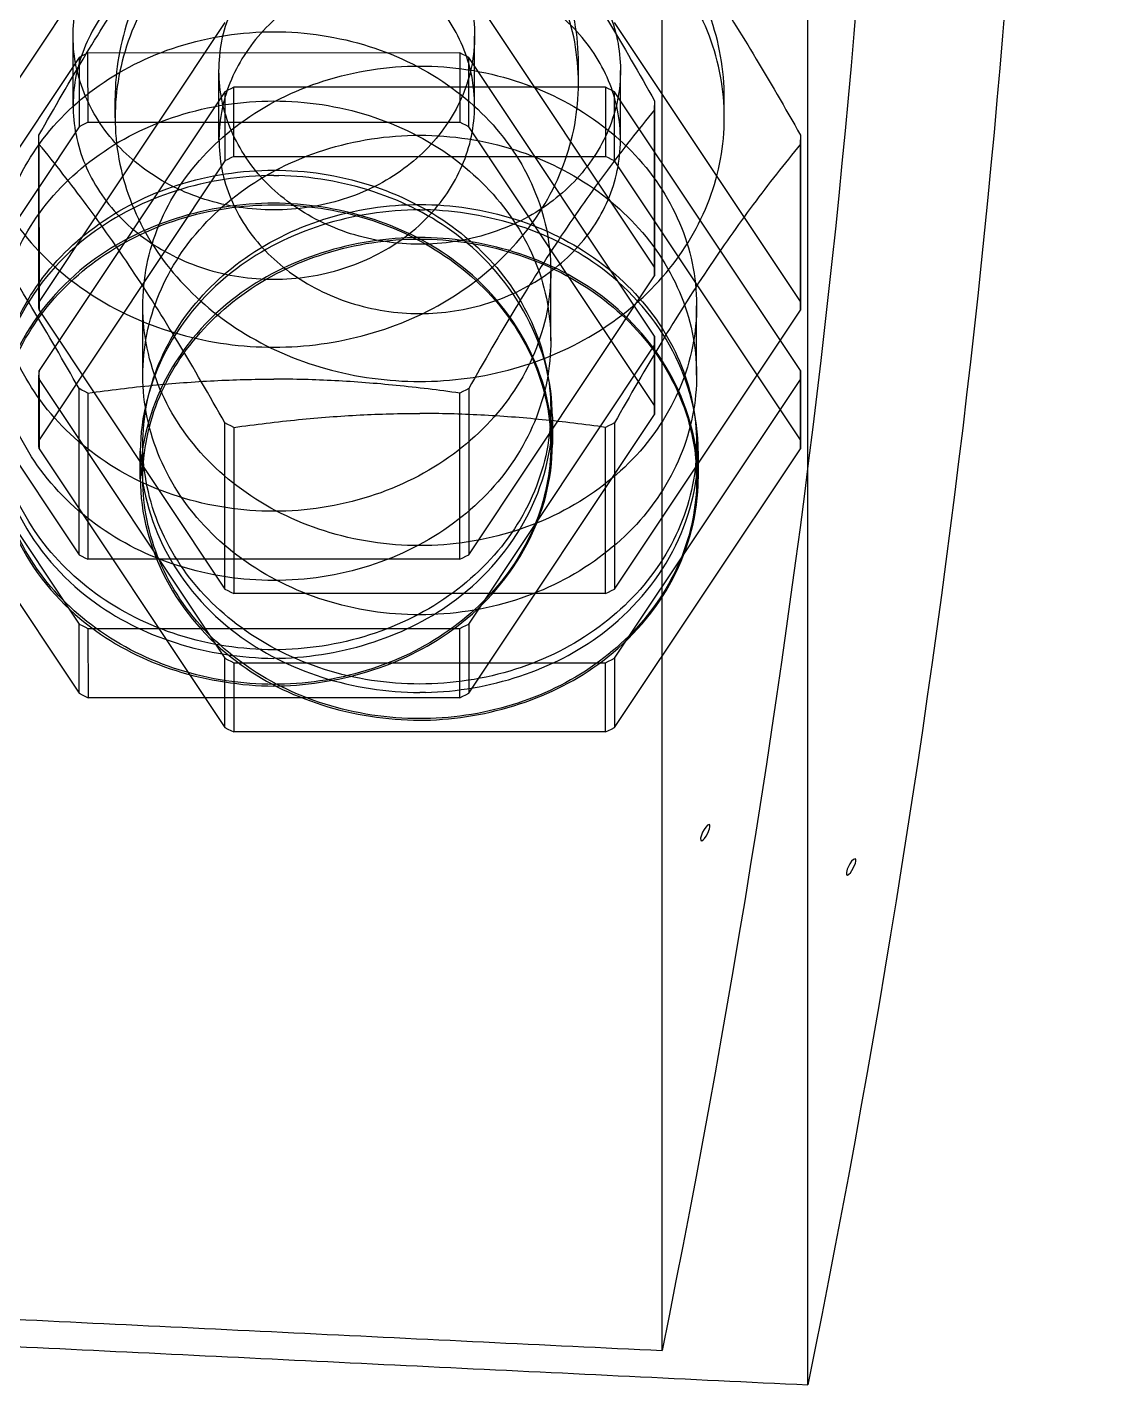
# Model space of a CAD drawing. Header units: millimetres. Extents: x -69706 to 52883, y -6882 to 68885.
# Drawn here: x 7053.93 to 7093.03, y 25113.36 to 25162.39 of the extents above; entities that cross this region are included whole.
import ezdxf

# ---------------------------------------------------------------- set-up
doc = ezdxf.new("R2010")
doc.units = ezdxf.units.MM
doc.layers.add('ac-SB', color=7, linetype='Continuous', lineweight=13)

# ---------------------------------------------------------------- blocks, each defined once
blk = doc.blocks.new('A$C15852BBE')
at = {"layer": 'ac-SB', "lineweight": -3}
for p, q in [((6097.192, 2092.158), (6097.19, 1964.093)), ((6102.459, 2090.919), (6102.457, 1962.854)), ((6095.478, 2073.312), (6095.463, 2073.24)), ((6095.541, 2073.471), (6095.478, 2073.312)), ((6095.601, 2073.578), (6095.541, 2073.471)), ((6095.66, 2073.662), (6095.601, 2073.578)), ((6095.613, 2073.25), (6095.675, 2073.339)), ((6095.711, 2073.716), (6095.66, 2073.662)), ((6095.675, 2073.339), (6095.727, 2073.435)), ((6095.757, 2073.745), (6095.711, 2073.716)), ((6095.727, 2073.435), (6095.771, 2073.538)), ((6095.793, 2073.736), (6095.757, 2073.745)), ((6095.771, 2073.538), (6095.802, 2073.656)), ((6095.802, 2073.656), (6095.793, 2073.736)), ((6095.463, 2073.24), (6095.464, 2073.183)), ((6095.464, 2073.183), (6095.479, 2073.158)), ((6095.479, 2073.158), (6095.548, 2073.18)), ((6095.548, 2073.18), (6095.613, 2073.25)), ((6100.868, 2072.339), (6100.808, 2072.232)), ((6100.927, 2072.423), (6100.868, 2072.339)), ((6100.978, 2072.477), (6100.927, 2072.423)), ((6101.024, 2072.506), (6100.978, 2072.477)), ((6100.994, 2072.196), (6101.038, 2072.3)), ((6101.06, 2072.497), (6101.024, 2072.506)), ((6101.038, 2072.3), (6101.069, 2072.417)), ((6101.069, 2072.417), (6101.06, 2072.497)), ((6100.745, 2072.073), (6100.73, 2072.001)), ((6100.73, 2072.001), (6100.731, 2071.944)), ((6100.731, 2071.944), (6100.746, 2071.919)), ((6100.808, 2072.232), (6100.745, 2072.073)), ((6100.746, 2071.919), (6100.815, 2071.941)), ((6100.815, 2071.941), (6100.88, 2072.011)), ((6100.88, 2072.011), (6100.942, 2072.1)), ((6100.942, 2072.1), (6100.994, 2072.196)), ((6104.175, 2068.417), (6097.462, 2058.348)), ((6104.282, 2068.472), (6104.175, 2068.417)), ((6104.175, 2065.917), (6104.175, 2068.417)), ((6104.389, 2068.526), (6104.282, 2068.472)), ((6104.498, 2068.579), (6104.389, 2068.526)), ((6104.498, 2068.579), (6104.498, 2066.079)), ((6104.498, 2068.579), (6117.923, 2068.579)), ((6118.032, 2068.526), (6117.923, 2068.579)), ((6117.923, 2066.079), (6117.923, 2068.579)), ((6118.139, 2068.472), (6118.032, 2068.526)), ((6118.246, 2068.418), (6118.139, 2068.472)), ((6124.959, 2058.348), (6118.246, 2068.418)), ((6118.246, 2068.418), (6118.246, 2065.918)), ((6111.212, 2068.158), (6111.038, 2068.156)), ((6111.04, 2068.096), (6111.097, 2068.096)), ((6111.097, 2068.096), (6111.154, 2068.097)), ((6111.154, 2068.097), (6111.211, 2068.097)), ((6109.442, 2067.179), (6102.729, 2057.109)), ((6109.549, 2067.233), (6109.442, 2067.179)), ((6109.442, 2064.679), (6109.442, 2067.179)), ((6109.656, 2067.287), (6109.549, 2067.233)), ((6109.765, 2067.34), (6109.656, 2067.287)), ((6109.765, 2067.34), (6109.765, 2064.84)), ((6109.765, 2067.34), (6123.19, 2067.34)), ((6111.003, 2067.155), (6111.212, 2067.158)), ((6116.479, 2066.919), (6116.305, 2066.917)), ((6123.299, 2067.287), (6123.19, 2067.34)), ((6123.191, 2064.84), (6123.19, 2067.34)), ((6123.406, 2067.233), (6123.299, 2067.287)), ((6123.513, 2067.179), (6123.406, 2067.233)), ((6130.226, 2057.109), (6123.513, 2067.179)), ((6123.513, 2067.179), (6123.514, 2064.679)), ((6116.307, 2066.857), (6116.364, 2066.857)), ((6116.364, 2066.857), (6116.421, 2066.858)), ((6116.421, 2066.858), (6116.478, 2066.858)), ((6104.175, 2065.917), (6097.462, 2055.848)), ((6104.282, 2065.972), (6104.175, 2065.917)), ((6104.39, 2066.026), (6104.282, 2065.972)), ((6104.498, 2066.079), (6104.39, 2066.026)), ((6117.923, 2066.079), (6104.498, 2066.079)), ((6116.27, 2065.916), (6116.479, 2065.919)), ((6118.032, 2066.026), (6117.923, 2066.079)), ((6118.139, 2065.972), (6118.032, 2066.026)), ((6118.246, 2065.918), (6118.139, 2065.972)), ((6124.959, 2055.848), (6118.246, 2065.918)), ((6109.442, 2064.679), (6102.729, 2054.609)), ((6109.549, 2064.733), (6109.442, 2064.679)), ((6109.657, 2064.787), (6109.549, 2064.733)), ((6109.765, 2064.84), (6109.657, 2064.787)), ((6123.191, 2064.84), (6109.765, 2064.84)), ((6123.299, 2064.787), (6123.191, 2064.84)), ((6123.406, 2064.733), (6123.299, 2064.787)), ((6123.514, 2064.679), (6123.406, 2064.733)), ((6130.226, 2054.609), (6123.514, 2064.679)), ((6104.282, 2063.472), (6104.175, 2063.417)), ((6104.39, 2063.526), (6104.282, 2063.472)), ((6104.498, 2063.579), (6104.39, 2063.526)), ((6104.498, 2063.579), (6117.924, 2063.579)), ((6104.498, 2063.579), (6104.498, 2057.579)), ((6118.032, 2063.526), (6117.924, 2063.579)), ((6117.924, 2057.579), (6117.924, 2063.579)), ((6118.139, 2063.472), (6118.032, 2063.526)), ((6118.247, 2063.418), (6118.139, 2063.472)), ((6104.175, 2063.417), (6097.462, 2053.348)), ((6104.175, 2057.417), (6104.175, 2063.417)), ((6124.959, 2053.348), (6118.247, 2063.418)), ((6118.247, 2063.418), (6118.247, 2057.418)), ((6109.442, 2062.179), (6102.729, 2052.109)), ((6109.549, 2062.233), (6109.442, 2062.179)), ((6109.442, 2056.179), (6109.442, 2062.179)), ((6109.657, 2062.287), (6109.549, 2062.233)), ((6109.765, 2062.34), (6109.657, 2062.287)), ((6109.765, 2062.34), (6123.191, 2062.34)), ((6109.765, 2062.34), (6109.765, 2056.34)), ((6123.299, 2062.287), (6123.191, 2062.34)), ((6123.191, 2056.34), (6123.191, 2062.34)), ((6123.407, 2062.233), (6123.299, 2062.287)), ((6123.514, 2062.179), (6123.407, 2062.233)), ((6130.226, 2052.109), (6123.514, 2062.179)), ((6123.514, 2062.179), (6123.514, 2056.179)), ((6101.151, 2058.436), (6101.151, 2059.436)), ((6101.21, 2059.436), (6101.211, 2058.186)), ((6121.21, 2059.437), (6121.211, 2058.187)), ((6121.301, 2059.437), (6121.301, 2058.437)), ((6097.461, 2058.24), (6097.462, 2058.348)), ((6097.461, 2058.133), (6097.461, 2058.24)), ((6097.461, 2058.186), (6097.461, 2055.686)), ((6097.462, 2058.025), (6097.461, 2058.133)), ((6097.462, 2058.348), (6097.462, 2055.848)), ((6106.418, 2057.197), (6106.418, 2058.197)), ((6106.478, 2058.197), (6106.478, 2056.947)), ((6124.959, 2055.848), (6124.959, 2058.348)), ((6124.959, 2058.348), (6124.96, 2058.241)), ((6124.96, 2058.133), (6124.959, 2058.025)), ((6124.96, 2058.241), (6124.96, 2058.133)), ((6124.961, 2058.187), (6124.961, 2055.687)), ((6097.462, 2058.025), (6104.175, 2047.956)), ((6097.462, 2055.525), (6097.462, 2058.025)), ((6104.39, 2057.526), (6104.498, 2057.579)), ((6117.924, 2057.579), (6118.032, 2057.526)), ((6118.246, 2047.956), (6124.959, 2058.025)), ((6124.959, 2058.025), (6124.959, 2055.525)), ((6102.728, 2057.002), (6102.729, 2057.109)), ((6102.729, 2057.109), (6102.729, 2054.609)), ((6104.175, 2057.417), (6104.282, 2057.472)), ((6104.282, 2057.472), (6104.39, 2057.526)), ((6118.032, 2057.526), (6118.14, 2057.472)), ((6118.14, 2057.472), (6118.247, 2057.418)), ((6102.728, 2056.894), (6102.728, 2057.002)), ((6102.728, 2056.947), (6102.728, 2054.447)), ((6102.729, 2056.786), (6102.728, 2056.894)), ((6102.729, 2056.786), (6109.442, 2046.717)), ((6102.729, 2054.286), (6102.729, 2056.786)), ((6123.513, 2046.717), (6130.226, 2056.786)), ((6109.442, 2056.179), (6109.549, 2056.233)), ((6109.549, 2056.233), (6109.657, 2056.287)), ((6109.657, 2056.287), (6109.765, 2056.34)), ((6123.191, 2056.34), (6123.299, 2056.287)), ((6123.299, 2056.287), (6123.407, 2056.233)), ((6123.407, 2056.233), (6123.514, 2056.179)), ((6097.462, 2055.848), (6097.461, 2055.74)), ((6097.461, 2055.74), (6097.461, 2055.633)), ((6097.461, 2055.633), (6097.462, 2055.525)), ((6101.211, 2055.686), (6101.211, 2053.186)), ((6121.211, 2055.687), (6121.211, 2053.187)), ((6124.96, 2055.741), (6124.959, 2055.848)), ((6124.959, 2055.525), (6124.96, 2055.633)), ((6124.96, 2055.633), (6124.96, 2055.741)), ((6097.462, 2055.525), (6104.175, 2045.456)), ((6118.246, 2045.456), (6124.959, 2055.525)), ((6102.729, 2054.609), (6102.728, 2054.502)), ((6102.728, 2054.502), (6102.728, 2054.394)), ((6102.728, 2054.394), (6102.729, 2054.286)), ((6102.729, 2054.286), (6109.442, 2044.217)), ((6106.478, 2054.447), (6106.478, 2051.947)), ((6123.514, 2044.217), (6130.226, 2054.286)), ((6097.461, 2053.24), (6097.462, 2053.348)), ((6097.461, 2053.133), (6097.461, 2053.24)), ((6097.461, 2053.186), (6097.461, 2047.186)), ((6097.462, 2053.348), (6097.462, 2047.348)), ((6124.96, 2047.348), (6124.959, 2053.348)), ((6124.959, 2053.348), (6124.961, 2053.241)), ((6124.961, 2053.241), (6124.961, 2053.133)), ((6124.961, 2053.187), (6124.961, 2047.187)), ((6097.462, 2053.025), (6097.461, 2053.133)), ((6097.462, 2053.025), (6104.175, 2042.956)), ((6097.462, 2047.025), (6097.462, 2053.025)), ((6118.247, 2042.956), (6124.959, 2053.025)), ((6124.961, 2053.133), (6124.959, 2053.025)), ((6124.959, 2053.025), (6124.96, 2047.025)), ((6102.728, 2052.002), (6102.729, 2052.109)), ((6102.728, 2051.894), (6102.728, 2052.002)), ((6102.728, 2051.947), (6102.728, 2045.947)), ((6102.729, 2051.786), (6102.728, 2051.894)), ((6102.729, 2052.109), (6102.729, 2046.109)), ((6102.729, 2051.786), (6109.442, 2041.717)), ((6102.729, 2045.786), (6102.729, 2051.786)), ((6123.514, 2041.717), (6130.226, 2051.786)), ((6111.009, 2050.718), (6111.212, 2050.715)), ((6111.077, 2050.777), (6111.011, 2050.778)), ((6111.144, 2050.777), (6111.077, 2050.777)), ((6111.21, 2050.776), (6111.144, 2050.777)), ((6111.212, 2049.715), (6111.033, 2049.718)), ((6116.276, 2049.479), (6116.479, 2049.476)), ((6116.344, 2049.538), (6116.278, 2049.539)), ((6116.411, 2049.538), (6116.344, 2049.538)), ((6116.478, 2049.538), (6116.411, 2049.538)), ((6116.479, 2048.476), (6116.3, 2048.479)), ((6104.175, 2047.956), (6104.175, 2045.456)), ((6104.175, 2047.956), (6104.282, 2047.901)), ((6104.282, 2047.901), (6104.389, 2047.847)), ((6104.389, 2047.847), (6104.498, 2047.794)), ((6117.923, 2047.794), (6104.498, 2047.794)), ((6104.498, 2045.294), (6104.498, 2047.794)), ((6117.923, 2047.794), (6118.032, 2047.847)), ((6117.923, 2047.794), (6117.923, 2045.294)), ((6118.032, 2047.847), (6118.139, 2047.901)), ((6118.139, 2047.901), (6118.246, 2047.956)), ((6118.246, 2045.456), (6118.246, 2047.956)), ((6097.461, 2047.24), (6097.462, 2047.348)), ((6124.96, 2047.348), (6124.961, 2047.241)), ((6097.461, 2047.133), (6097.461, 2047.24)), ((6097.462, 2047.025), (6097.461, 2047.133)), ((6103.961, 2047.186), (6103.961, 2044.686)), ((6118.461, 2047.187), (6118.461, 2044.687)), ((6124.961, 2047.133), (6124.96, 2047.025)), ((6124.961, 2047.241), (6124.961, 2047.133)), ((6100.211, 2046.392), (6100.211, 2045.686)), ((6109.442, 2046.717), (6109.442, 2044.217)), ((6109.442, 2046.717), (6109.549, 2046.662)), ((6109.549, 2046.662), (6109.656, 2046.608)), ((6109.656, 2046.608), (6109.765, 2046.555)), ((6123.19, 2046.556), (6109.765, 2046.555)), ((6109.765, 2044.055), (6109.765, 2046.555)), ((6122.211, 2046.393), (6122.211, 2045.687)), ((6123.19, 2046.556), (6123.299, 2046.609)), ((6123.19, 2046.556), (6123.191, 2044.056)), ((6123.299, 2046.609), (6123.406, 2046.662)), ((6123.406, 2046.662), (6123.513, 2046.717)), ((6123.514, 2044.217), (6123.513, 2046.717)), ((6102.728, 2046.002), (6102.729, 2046.109)), ((6102.728, 2045.894), (6102.728, 2046.002)), ((6102.729, 2045.786), (6102.728, 2045.894)), ((6109.228, 2045.948), (6109.228, 2043.448)), ((6123.728, 2045.948), (6123.728, 2043.448)), ((6104.175, 2045.456), (6104.282, 2045.401)), ((6104.282, 2045.401), (6104.39, 2045.347)), ((6104.39, 2045.347), (6104.498, 2045.294)), ((6117.923, 2045.294), (6118.032, 2045.347)), ((6118.032, 2045.347), (6118.139, 2045.401)), ((6118.139, 2045.401), (6118.246, 2045.456)), ((6104.498, 2045.294), (6117.923, 2045.294)), ((6105.478, 2045.154), (6105.478, 2044.447)), ((6109.442, 2044.217), (6109.549, 2044.162)), ((6109.549, 2044.162), (6109.657, 2044.108)), ((6109.657, 2044.108), (6109.765, 2044.055)), ((6109.765, 2044.055), (6123.191, 2044.056)), ((6123.191, 2044.056), (6123.299, 2044.109)), ((6123.299, 2044.109), (6123.406, 2044.162)), ((6123.406, 2044.162), (6123.514, 2044.217))]:
    blk.add_line(p, q, dxfattribs=at)
at = {"layer": 'ac-SB', "lineweight": -3, "extrusion": (0, 0, -1)}
for centre in [(6137.398, 2083.359), (6142.665, 2082.12)]:
    blk.add_ellipse(centre, major_axis=(26.709, 132.676), ratio=0.304067, start_param=3.537759, end_param=4.717496, dxfattribs=at)
at = {"layer": 'ac-SB', "lineweight": -3}
for points, knots in [([(6135.91, 2090.282), (6131.605, 2090.493), (6122.998, 2090.91), (6110.092, 2091.535), (6101.49, 2091.952), (6097.191, 2092.158)], [0, 0, 0, 0, 0.333558, 0.66688, 1, 1, 1, 1]), ([(6141.177, 2089.043), (6136.872, 2089.254), (6128.265, 2089.671), (6115.359, 2090.296), (6106.757, 2090.713), (6102.458, 2090.919)], [0, 0, 0, 0, 0.333558, 0.66688, 1, 1, 1, 1]), ([(6111.038, 2068.156), (6109.884, 2068.125), (6107.585, 2067.744), (6104.329, 2066.104), (6101.844, 2063.245), (6100.813, 2059.437), (6101.844, 2055.629), (6104.326, 2052.773), (6107.572, 2051.135), (6109.86, 2050.751), (6111.009, 2050.718)], [0, 0, 0, 0, 0.120286, 0.236772, 0.371794, 0.500497, 0.629199, 0.764219, 0.880218, 1, 1, 1, 1]), ([(6111.011, 2050.778), (6109.872, 2050.798), (6107.618, 2051.171), (6104.628, 2052.69), (6102.377, 2055.016), (6101.16, 2057.903), (6101.165, 2060.996), (6102.392, 2063.879), (6104.65, 2066.199), (6107.645, 2067.711), (6109.901, 2068.079), (6111.04, 2068.096)], [0, 0, 0, 0, 0.118491, 0.233563, 0.343369, 0.448388, 0.551477, 0.656529, 0.766381, 0.881492, 1, 1, 1, 1]), ([(6111.211, 2068.097), (6112.364, 2068.097), (6114.654, 2067.754), (6117.703, 2066.253), (6120.008, 2063.92), (6121.259, 2061.003), (6121.259, 2057.871), (6120.008, 2054.954), (6117.703, 2052.62), (6114.654, 2051.12), (6112.364, 2050.776), (6111.21, 2050.776)], [0, 0, 0, 0, 0.118473, 0.233633, 0.343499, 0.44849, 0.551493, 0.656484, 0.766351, 0.881512, 1, 1, 1, 1]), ([(6111.212, 2050.715), (6112.397, 2050.726), (6114.766, 2051.087), (6118.094, 2052.739), (6120.606, 2055.622), (6121.641, 2059.437), (6120.606, 2063.251), (6118.094, 2066.135), (6114.766, 2067.786), (6112.397, 2068.147), (6111.212, 2068.158)], [0, 0, 0, 0, 0.121761, 0.239688, 0.372971, 0.500001, 0.627031, 0.760313, 0.878239, 1, 1, 1, 1]), ([(6111.003, 2067.155), (6109.855, 2067.121), (6107.569, 2066.737), (6104.325, 2065.1), (6101.844, 2062.245), (6100.813, 2058.437), (6101.844, 2054.629), (6104.329, 2051.77), (6107.583, 2050.13), (6109.88, 2049.749), (6111.033, 2049.718)], [0, 0, 0, 0, 0.119726, 0.235671, 0.370743, 0.499493, 0.628243, 0.763314, 0.879758, 1, 1, 1, 1]), ([(6116.305, 2066.917), (6115.151, 2066.886), (6112.852, 2066.505), (6109.596, 2064.865), (6107.111, 2062.006), (6106.08, 2058.198), (6107.111, 2054.39), (6109.593, 2051.534), (6112.839, 2049.896), (6115.127, 2049.513), (6116.276, 2049.479)], [0, 0, 0, 0, 0.120286, 0.236772, 0.371794, 0.500497, 0.629199, 0.764219, 0.880218, 1, 1, 1, 1]), ([(6111.212, 2049.715), (6112.397, 2049.726), (6114.766, 2050.087), (6118.094, 2051.739), (6120.606, 2054.622), (6121.641, 2058.437), (6120.606, 2062.251), (6118.094, 2065.135), (6114.766, 2066.786), (6112.397, 2067.147), (6111.212, 2067.158)], [0, 0, 0, 0, 0.121761, 0.239688, 0.372971, 0.500001, 0.627031, 0.760313, 0.878239, 1, 1, 1, 1]), ([(6116.479, 2049.476), (6117.664, 2049.487), (6120.033, 2049.848), (6123.361, 2051.5), (6125.873, 2054.384), (6126.908, 2058.198), (6125.873, 2062.012), (6123.361, 2064.896), (6120.033, 2066.547), (6117.664, 2066.908), (6116.479, 2066.919)], [0, 0, 0, 0, 0.121761, 0.239688, 0.372971, 0.500001, 0.627031, 0.760313, 0.878239, 1, 1, 1, 1]), ([(6111.211, 2049.526), (6110.05, 2049.526), (6107.754, 2049.873), (6104.715, 2051.376), (6102.424, 2053.694), (6101.169, 2056.589), (6101.155, 2059.714), (6102.386, 2062.626), (6104.675, 2064.973), (6107.732, 2066.496), (6110.044, 2066.847), (6111.211, 2066.847)], [0, 0, 0, 0, 0.11927, 0.234217, 0.342668, 0.447419, 0.550256, 0.654928, 0.764103, 0.880168, 1, 1, 1, 1]), ([(6116.278, 2049.539), (6115.139, 2049.559), (6112.885, 2049.933), (6109.895, 2051.451), (6107.644, 2053.777), (6106.427, 2056.664), (6106.432, 2059.757), (6107.659, 2062.64), (6109.918, 2064.96), (6112.912, 2066.472), (6115.168, 2066.84), (6116.307, 2066.857)], [0, 0, 0, 0, 0.118491, 0.233563, 0.343369, 0.448388, 0.551477, 0.656529, 0.766381, 0.881492, 1, 1, 1, 1]), ([(6111.211, 2066.847), (6112.371, 2066.847), (6114.667, 2066.501), (6117.706, 2064.998), (6119.997, 2062.679), (6121.252, 2059.784), (6121.266, 2056.659), (6120.035, 2053.747), (6117.746, 2051.4), (6114.689, 2049.877), (6112.377, 2049.526), (6111.211, 2049.526)], [0, 0, 0, 0, 0.11927, 0.234217, 0.342668, 0.447419, 0.550256, 0.654928, 0.764103, 0.880168, 1, 1, 1, 1]), ([(6116.478, 2066.858), (6117.631, 2066.858), (6119.921, 2066.515), (6122.97, 2065.014), (6125.275, 2062.681), (6126.526, 2059.764), (6126.526, 2056.632), (6125.275, 2053.715), (6122.97, 2051.381), (6119.921, 2049.881), (6117.631, 2049.538), (6116.478, 2049.538)], [0, 0, 0, 0, 0.118473, 0.233633, 0.343499, 0.44849, 0.551493, 0.656484, 0.766351, 0.881512, 1, 1, 1, 1]), ([(6116.27, 2065.916), (6115.122, 2065.882), (6112.836, 2065.498), (6109.592, 2063.861), (6107.111, 2061.006), (6106.08, 2057.198), (6107.111, 2053.39), (6109.596, 2050.531), (6112.85, 2048.892), (6115.147, 2048.51), (6116.3, 2048.479)], [0, 0, 0, 0, 0.119726, 0.235671, 0.370743, 0.499493, 0.628243, 0.763314, 0.879758, 1, 1, 1, 1]), ([(6116.479, 2048.476), (6117.664, 2048.487), (6120.033, 2048.848), (6123.361, 2050.5), (6125.873, 2053.384), (6126.908, 2057.198), (6125.873, 2061.012), (6123.361, 2063.896), (6120.033, 2065.547), (6117.664, 2065.908), (6116.479, 2065.919)], [0, 0, 0, 0, 0.121761, 0.239688, 0.372971, 0.500001, 0.627031, 0.760313, 0.878239, 1, 1, 1, 1]), ([(6116.478, 2048.288), (6115.317, 2048.288), (6113.021, 2048.634), (6109.982, 2050.137), (6107.691, 2052.455), (6106.436, 2055.35), (6106.422, 2058.475), (6107.653, 2061.387), (6109.942, 2063.734), (6112.999, 2065.258), (6115.311, 2065.608), (6116.478, 2065.608)], [0, 0, 0, 0, 0.11927, 0.234217, 0.342668, 0.447419, 0.550256, 0.654928, 0.764103, 0.880168, 1, 1, 1, 1]), ([(6116.478, 2065.608), (6117.638, 2065.608), (6119.934, 2065.262), (6122.973, 2063.759), (6125.264, 2061.44), (6126.519, 2058.545), (6126.533, 2055.421), (6125.302, 2052.508), (6123.013, 2050.161), (6119.956, 2048.638), (6117.644, 2048.288), (6116.478, 2048.288)], [0, 0, 0, 0, 0.11927, 0.234217, 0.342668, 0.447419, 0.550256, 0.654928, 0.764103, 0.880168, 1, 1, 1, 1]), ([(6111.211, 2047.026), (6110.05, 2047.026), (6107.754, 2047.373), (6104.715, 2048.876), (6102.424, 2051.194), (6101.17, 2054.089), (6101.155, 2057.214), (6102.386, 2060.126), (6104.675, 2062.473), (6107.732, 2063.996), (6110.044, 2064.347), (6111.211, 2064.347)], [0, 0, 0, 0, 0.11927, 0.234217, 0.342668, 0.447419, 0.550256, 0.654928, 0.764103, 0.880168, 1, 1, 1, 1]), ([(6111.211, 2064.347), (6112.372, 2064.347), (6114.667, 2064.001), (6117.706, 2062.498), (6119.997, 2060.179), (6121.252, 2057.284), (6121.266, 2054.159), (6120.035, 2051.247), (6117.746, 2048.9), (6114.689, 2047.377), (6112.377, 2047.026), (6111.211, 2047.026)], [0, 0, 0, 0, 0.11927, 0.234217, 0.342668, 0.447419, 0.550256, 0.654928, 0.764103, 0.880168, 1, 1, 1, 1]), ([(6116.478, 2045.788), (6115.317, 2045.788), (6113.021, 2046.134), (6109.982, 2047.637), (6107.691, 2049.955), (6106.437, 2052.85), (6106.422, 2055.975), (6107.653, 2058.887), (6109.942, 2061.234), (6112.999, 2062.758), (6115.311, 2063.108), (6116.478, 2063.108)], [0, 0, 0, 0, 0.11927, 0.234217, 0.342668, 0.447419, 0.550256, 0.654928, 0.764103, 0.880168, 1, 1, 1, 1]), ([(6116.478, 2063.108), (6117.639, 2063.108), (6119.934, 2062.762), (6122.973, 2061.259), (6125.264, 2058.94), (6126.519, 2056.045), (6126.533, 2052.921), (6125.302, 2050.008), (6123.013, 2047.661), (6119.956, 2046.138), (6117.644, 2045.788), (6116.478, 2045.788)], [0, 0, 0, 0, 0.11927, 0.234217, 0.342668, 0.447419, 0.550256, 0.654928, 0.764103, 0.880168, 1, 1, 1, 1]), ([(6111.211, 2044.526), (6110.05, 2044.526), (6107.754, 2044.873), (6104.715, 2046.376), (6102.424, 2048.694), (6101.17, 2051.589), (6101.155, 2054.714), (6102.386, 2057.626), (6104.675, 2059.973), (6107.732, 2061.496), (6110.044, 2061.847), (6111.211, 2061.847)], [0, 0, 0, 0, 0.11927, 0.234217, 0.342668, 0.447419, 0.550256, 0.654928, 0.764103, 0.880168, 1, 1, 1, 1]), ([(6111.211, 2061.847), (6112.372, 2061.847), (6114.667, 2061.501), (6117.706, 2059.998), (6119.997, 2057.679), (6121.252, 2054.784), (6121.266, 2051.659), (6120.035, 2048.747), (6117.746, 2046.4), (6114.689, 2044.877), (6112.377, 2044.526), (6111.211, 2044.526)], [0, 0, 0, 0, 0.11927, 0.234217, 0.342668, 0.447419, 0.550256, 0.654928, 0.764103, 0.880168, 1, 1, 1, 1]), ([(6116.478, 2043.288), (6115.317, 2043.288), (6113.021, 2043.634), (6109.982, 2045.137), (6107.691, 2047.455), (6106.437, 2050.35), (6106.422, 2053.475), (6107.653, 2056.387), (6109.942, 2058.734), (6112.999, 2060.258), (6115.311, 2060.608), (6116.478, 2060.608)], [0, 0, 0, 0, 0.11927, 0.234217, 0.342668, 0.447419, 0.550256, 0.654928, 0.764103, 0.880168, 1, 1, 1, 1]), ([(6116.478, 2060.608), (6117.639, 2060.608), (6119.934, 2060.262), (6122.973, 2058.759), (6125.264, 2056.44), (6126.519, 2053.545), (6126.533, 2050.421), (6125.302, 2047.508), (6123.013, 2045.161), (6119.956, 2043.638), (6117.644, 2043.288), (6116.478, 2043.288)], [0, 0, 0, 0, 0.11927, 0.234217, 0.342668, 0.447419, 0.550256, 0.654928, 0.764103, 0.880168, 1, 1, 1, 1]), ([(6104.498, 2057.579), (6105.26, 2057.472), (6106.759, 2057.288), (6108.999, 2057.113), (6110.476, 2057.074), (6111.211, 2057.074)], [0, 0, 0, 0, 0.342471, 0.672602, 1, 1, 1, 1]), ([(6117.924, 2057.579), (6117.146, 2057.469), (6115.629, 2057.284), (6113.389, 2057.112), (6111.929, 2057.074), (6111.211, 2057.074)], [0, 0, 0, 0, 0.349995, 0.680304, 1, 1, 1, 1]), ([(6097.462, 2047.348), (6098.048, 2048.061), (6099.207, 2049.542), (6100.879, 2051.923), (6102.541, 2054.561), (6103.621, 2056.431), (6104.175, 2057.417)], [0, 0, 0, 0, 0.228475, 0.465377, 0.719961, 1, 1, 1, 1]), ([(6118.247, 2057.418), (6118.8, 2056.431), (6119.881, 2054.561), (6121.543, 2051.924), (6123.214, 2049.542), (6124.374, 2048.062), (6124.96, 2047.348)], [0, 0, 0, 0, 0.28004, 0.534625, 0.771526, 1, 1, 1, 1]), ([(6102.729, 2046.109), (6103.315, 2046.822), (6104.474, 2048.303), (6106.146, 2050.685), (6107.808, 2053.322), (6108.888, 2055.192), (6109.442, 2056.179)], [0, 0, 0, 0, 0.228475, 0.465377, 0.719961, 1, 1, 1, 1]), ([(6109.765, 2056.34), (6110.527, 2056.233), (6112.026, 2056.049), (6114.266, 2055.874), (6115.743, 2055.835), (6116.478, 2055.835)], [0, 0, 0, 0, 0.342471, 0.672602, 1, 1, 1, 1]), ([(6123.191, 2056.34), (6122.413, 2056.23), (6120.896, 2056.045), (6118.656, 2055.873), (6117.196, 2055.835), (6116.478, 2055.835)], [0, 0, 0, 0, 0.349995, 0.680304, 1, 1, 1, 1]), ([(6123.514, 2056.179), (6124.067, 2055.192), (6125.148, 2053.322), (6126.81, 2050.685), (6128.482, 2048.303), (6129.641, 2046.823), (6130.227, 2046.109)], [0, 0, 0, 0, 0.28004, 0.534625, 0.771526, 1, 1, 1, 1]), ([(6111.211, 2055.919), (6110.067, 2055.919), (6107.794, 2055.612), (6104.698, 2054.263), (6102.21, 2052.141), (6100.59, 2049.43), (6100.024, 2046.393), (6100.59, 2043.355), (6102.21, 2040.645), (6104.698, 2038.523), (6107.794, 2037.174), (6110.067, 2036.867), (6111.211, 2036.867)], [0, 0, 0, 0, 0.106714, 0.210962, 0.31109, 0.406923, 0.500001, 0.593079, 0.688911, 0.789039, 0.893286, 1, 1, 1, 1]), ([(6111.211, 2036.867), (6112.355, 2036.867), (6114.628, 2037.174), (6117.724, 2038.523), (6120.212, 2040.645), (6121.832, 2043.356), (6122.398, 2046.393), (6121.832, 2049.43), (6120.212, 2052.141), (6117.724, 2054.263), (6114.628, 2055.612), (6112.355, 2055.919), (6111.211, 2055.919)], [0, 0, 0, 0, 0.106714, 0.210962, 0.31109, 0.406923, 0.500001, 0.593079, 0.688911, 0.789039, 0.893286, 1, 1, 1, 1]), ([(6116.478, 2054.68), (6115.334, 2054.68), (6113.061, 2054.373), (6109.965, 2053.024), (6107.477, 2050.902), (6105.857, 2048.191), (6105.291, 2045.154), (6105.857, 2042.116), (6107.477, 2039.406), (6109.965, 2037.284), (6113.061, 2035.935), (6115.334, 2035.628), (6116.478, 2035.628)], [0, 0, 0, 0, 0.106714, 0.210962, 0.31109, 0.406923, 0.500001, 0.593079, 0.688911, 0.789039, 0.893286, 1, 1, 1, 1]), ([(6116.478, 2035.628), (6117.622, 2035.628), (6119.895, 2035.935), (6122.991, 2037.284), (6125.479, 2039.406), (6127.099, 2042.117), (6127.665, 2045.154), (6127.099, 2048.191), (6125.479, 2050.902), (6122.991, 2053.024), (6119.895, 2054.373), (6117.622, 2054.68), (6116.478, 2054.68)], [0, 0, 0, 0, 0.106714, 0.210962, 0.31109, 0.406923, 0.500001, 0.593079, 0.688911, 0.789039, 0.893286, 1, 1, 1, 1]), ([(6111.211, 2053.465), (6110.369, 2053.465), (6108.705, 2053.214), (6106.502, 2052.125), (6104.841, 2050.444), (6103.931, 2048.345), (6103.921, 2046.079), (6104.813, 2043.968), (6106.473, 2042.266), (6108.689, 2041.162), (6110.365, 2040.908), (6111.211, 2040.908)], [0, 0, 0, 0, 0.11927, 0.234218, 0.34267, 0.447421, 0.550259, 0.65493, 0.764104, 0.880168, 1, 1, 1, 1]), ([(6111.211, 2040.908), (6112.053, 2040.908), (6113.717, 2041.159), (6115.92, 2042.249), (6117.581, 2043.93), (6118.491, 2046.029), (6118.501, 2048.294), (6117.609, 2050.405), (6115.949, 2052.107), (6113.733, 2053.211), (6112.057, 2053.465), (6111.211, 2053.465)], [0, 0, 0, 0, 0.11927, 0.234218, 0.34267, 0.447421, 0.550259, 0.65493, 0.764104, 0.880168, 1, 1, 1, 1]), ([(6116.478, 2052.226), (6115.636, 2052.226), (6113.972, 2051.975), (6111.769, 2050.886), (6110.108, 2049.205), (6109.198, 2047.106), (6109.188, 2044.84), (6110.08, 2042.729), (6111.74, 2041.027), (6113.956, 2039.923), (6115.632, 2039.669), (6116.478, 2039.669)], [0, 0, 0, 0, 0.11927, 0.234218, 0.34267, 0.447421, 0.550259, 0.65493, 0.764104, 0.880168, 1, 1, 1, 1]), ([(6116.478, 2039.669), (6117.32, 2039.669), (6118.984, 2039.92), (6121.187, 2041.01), (6122.848, 2042.691), (6123.758, 2044.79), (6123.768, 2047.055), (6122.876, 2049.167), (6121.216, 2050.868), (6119, 2051.972), (6117.324, 2052.226), (6116.478, 2052.226)], [0, 0, 0, 0, 0.11927, 0.234218, 0.34267, 0.447421, 0.550259, 0.65493, 0.764104, 0.880168, 1, 1, 1, 1]), ([(6111.211, 2038.408), (6110.369, 2038.408), (6108.705, 2038.659), (6106.502, 2039.749), (6104.841, 2041.43), (6103.931, 2043.528), (6103.921, 2045.794), (6104.813, 2047.905), (6106.473, 2049.607), (6108.689, 2050.711), (6110.365, 2050.965), (6111.211, 2050.965)], [0, 0, 0, 0, 0.11927, 0.234217, 0.342668, 0.447419, 0.550256, 0.654928, 0.764103, 0.880168, 1, 1, 1, 1]), ([(6111.211, 2050.965), (6112.053, 2050.965), (6113.717, 2050.714), (6115.92, 2049.625), (6117.581, 2047.944), (6118.491, 2045.845), (6118.501, 2043.579), (6117.609, 2041.468), (6115.949, 2039.766), (6113.733, 2038.662), (6112.057, 2038.408), (6111.211, 2038.408)], [0, 0, 0, 0, 0.11927, 0.234217, 0.342668, 0.447419, 0.550256, 0.654928, 0.764103, 0.880168, 1, 1, 1, 1]), ([(6116.478, 2037.169), (6115.636, 2037.169), (6113.972, 2037.42), (6111.769, 2038.51), (6110.108, 2040.191), (6109.198, 2042.29), (6109.188, 2044.555), (6110.08, 2046.666), (6111.74, 2048.368), (6113.956, 2049.472), (6115.632, 2049.726), (6116.478, 2049.726)], [0, 0, 0, 0, 0.11927, 0.234217, 0.342668, 0.447419, 0.550256, 0.654928, 0.764103, 0.880168, 1, 1, 1, 1]), ([(6116.478, 2049.726), (6117.32, 2049.726), (6118.984, 2049.475), (6121.187, 2048.386), (6122.848, 2046.705), (6123.758, 2044.606), (6123.768, 2042.341), (6122.876, 2040.229), (6121.216, 2038.528), (6119, 2037.423), (6117.324, 2037.169), (6116.478, 2037.169)], [0, 0, 0, 0, 0.11927, 0.234217, 0.342668, 0.447419, 0.550256, 0.654928, 0.764103, 0.880168, 1, 1, 1, 1]), ([(6104.175, 2036.956), (6103.589, 2037.669), (6102.43, 2039.15), (6100.759, 2041.531), (6099.096, 2044.168), (6098.016, 2046.039), (6097.462, 2047.025)], [0, 0, 0, 0, 0.228474, 0.465375, 0.71996, 1, 1, 1, 1]), ([(6124.96, 2047.025), (6124.406, 2046.039), (6123.326, 2044.169), (6121.663, 2041.531), (6119.992, 2039.15), (6118.832, 2037.669), (6118.247, 2036.956)], [0, 0, 0, 0, 0.280038, 0.534623, 0.771524, 1, 1, 1, 1]), ([(6100.211, 2045.686), (6100.211, 2044.674), (6100.578, 2042.601), (6102.169, 2039.822), (6104.649, 2037.619), (6107.764, 2036.213), (6110.059, 2035.892), (6111.211, 2035.892)], [0, 0, 0, 0, 0.186591, 0.37886, 0.579602, 0.787763, 1, 1, 1, 1]), ([(6109.442, 2035.717), (6108.857, 2036.43), (6107.697, 2037.911), (6106.026, 2040.292), (6104.363, 2042.93), (6103.283, 2044.8), (6102.729, 2045.786)], [0, 0, 0, 0, 0.228474, 0.465375, 0.71996, 1, 1, 1, 1]), ([(6111.211, 2035.892), (6112.365, 2035.892), (6114.662, 2036.214), (6117.776, 2037.622), (6120.253, 2039.822), (6121.844, 2042.599), (6122.211, 2044.673), (6122.211, 2045.687)], [0, 0, 0, 0, 0.212695, 0.420756, 0.621105, 0.813114, 1, 1, 1, 1]), ([(6130.227, 2045.786), (6129.673, 2044.8), (6128.593, 2042.93), (6126.93, 2040.292), (6125.259, 2037.911), (6124.099, 2036.43), (6123.514, 2035.717)], [0, 0, 0, 0, 0.280038, 0.534623, 0.771524, 1, 1, 1, 1]), ([(6105.478, 2044.447), (6105.478, 2043.435), (6105.845, 2041.362), (6107.436, 2038.583), (6109.916, 2036.38), (6113.031, 2034.974), (6115.326, 2034.654), (6116.478, 2034.654)], [0, 0, 0, 0, 0.186591, 0.37886, 0.579602, 0.787763, 1, 1, 1, 1]), ([(6116.478, 2034.654), (6117.632, 2034.654), (6119.929, 2034.975), (6123.043, 2036.383), (6125.52, 2038.584), (6127.111, 2041.361), (6127.478, 2043.434), (6127.478, 2044.448)], [0, 0, 0, 0, 0.212695, 0.420756, 0.621105, 0.813114, 1, 1, 1, 1])]:
    blk.add_open_spline(points, degree=3, knots=knots, dxfattribs=at)

msp = doc.modelspace()

# ---------------------------------------------------------------- block references
at = {"layer": 'ac-SB', "rotation": 180}
msp.add_blockref('A$C15852BBE', (13179.315, 27205.514), dxfattribs=at)

doc.saveas('drawing.dxf')
